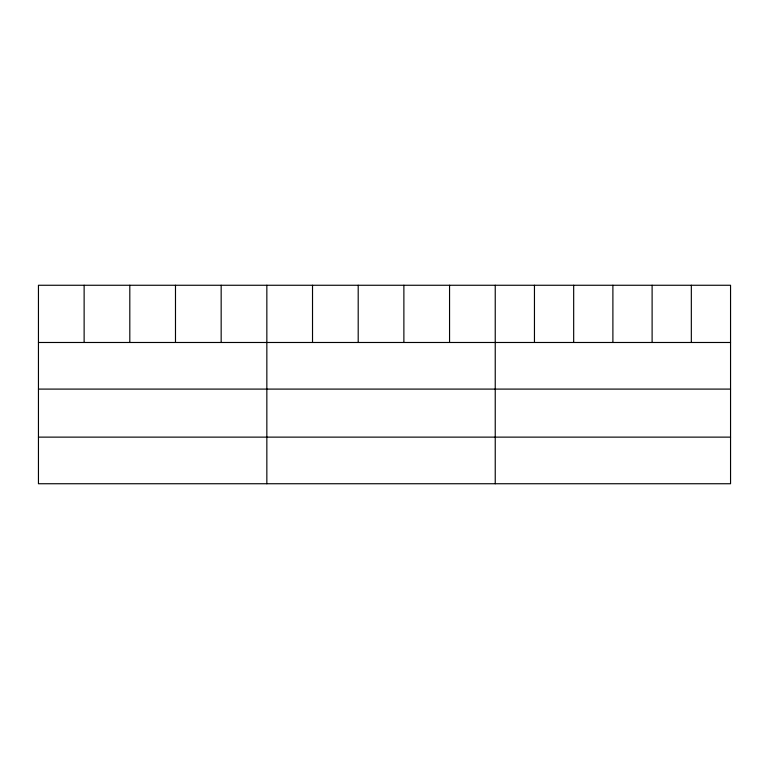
<?xml version="1.0" encoding="UTF-8"?>
<svg xmlns="http://www.w3.org/2000/svg" width="769" height="769" viewBox="0 0 769 769"><rect width="100%" height="100%" fill="white"/><g stroke="black" fill="none" stroke-linecap="round" stroke-linejoin="round"><path stroke-width="1.15" d="M730.55 389.095L730.55 285.261L38.45 285.261L38.45 483.739L730.55 483.739L730.55 389.095L38.45 389.095M38.45 342.484L730.55 342.484M38.45 437.128L730.55 437.128M691.331 285.261L691.331 342.484M652.112 285.261L652.112 342.484M612.893 285.261L612.893 342.484M573.674 285.261L573.674 342.484M534.455 285.261L534.455 342.484M495.236 285.261L495.236 483.739M449.557 285.261L449.557 342.484M403.879 285.261L403.879 342.484M358.2 285.261L358.2 342.484M312.522 285.261L312.522 342.484M266.843 285.261L266.843 483.739M221.164 285.261L221.164 342.484M175.486 285.261L175.486 342.484M129.807 285.261L129.807 342.484M84.129 285.261L84.129 342.484"/></g></svg>
